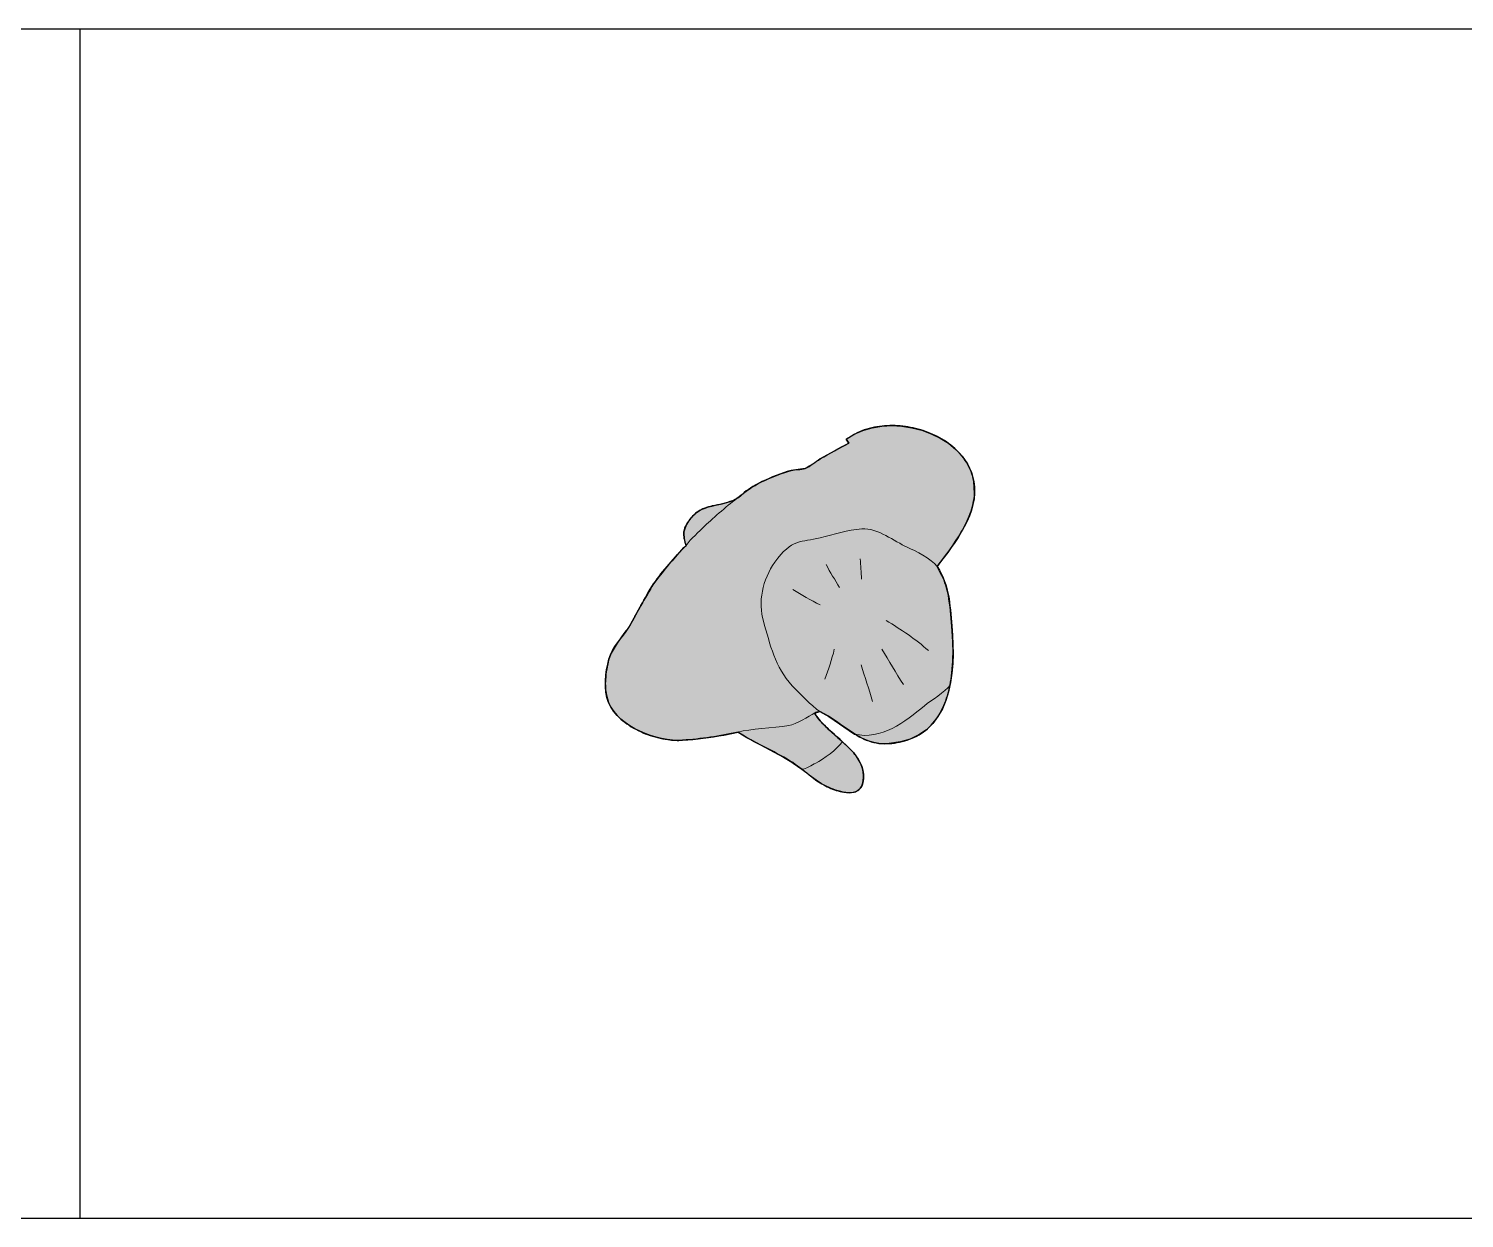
# Model space of a CAD drawing. Header units: millimetres. Extents: x 488786 to 747986, y 25193 to 95000.
# Drawn here: x 578073 to 580246, y 90200 to 92000 of the extents above; entities that cross this region are included whole.
import ezdxf

# ---------------------------------------------------------------- set-up
doc = ezdxf.new("R2010")
doc.units = ezdxf.units.MM
for name, color, linetype in [('10. ETC', 251, 'Continuous'), ('25. 255', 255, 'Continuous'), ('6. FUR1', 181, 'Continuous')]:
    doc.layers.add(name, color=color, linetype=linetype)
doc.layers.add('7. FUR2', color=241, linetype='Continuous', lineweight=5)

# ---------------------------------------------------------------- blocks, each defined once
blk = doc.blocks.new('YUHIHA_Accessory_Person_Seated_A_Plan')
at = {"layer": '25. 255'}
blk.add_hatch(color=256, dxfattribs=at).paths.add_polyline_path([(-150.7, 76.3), (-150.7, 76.9, -0.082644), (-149.3, 85.6, -0.144624), (-141.8, 100.3, -0.112519), (-128.8, 106.7, -0.022186), (-118.1, 149.2), (-115.1, 157.9, -0.017493), (-92.6, 205.5, -0.042623), (-81.2, 236.2), (-77.3, 241.7, -0.047778), (-61.7, 257, -0.065406), (-47.8, 265.6), (-40.3, 268.1, -0.061863), (-29.4, 269, -0.085115), (-8.2, 264.2, -0.057564), (11, 253.8, -0.053195), (27.5, 239.4, -0.051097), (36.9, 227.1, -0.028975), (57.3, 188.4), (63.3, 174.4), (73.4, 170.2), (112.4, 150.3), (119.7, 146.9, 0.010462), (133.7, 141.9), (133.8, 141.9), (133.8, 141.8, 0.012584), (150.9, 136.5, -0.052903), (165.9, 129.5, -0.062444), (178.9, 119.6, -0.104531), (185, 110.6, -0.108955), (185.8, 105.2, -0.173242), (182.2, 97.5, -0.08993), (173.6, 90.9, -0.083446), (163.2, 87.6, -0.075181), (146.9, 87.9, -0.022984), (116, 94.8, 0.03436), (98.7, 97.2), (93.2, 97), (94.9, 91.8), (104.7, 86.8), (135.4, 75.1, -0.079867), (154, 63.8, -0.05322), (161.3, 55.7), (164.4, 51.1, -0.069362), (172.9, 31, -0.09159), (174.6, 9.3, -0.085808), (168.4, -11.6, -0.060452), (156.5, -29.9, -0.015821), (150.7, -36.4), (150.7, -36.4, -0.023903), (141.2, -45.5, -0.038364), (114.8, -65), (101.1, -73.4, -0.028922), (72.3, -89.1, -0.062038), (51.4, -95.5), (40.7, -96.9, -0.031518), (25.8, -138.1, -0.04414), (15.1, -157.1, -0.075272), (0.3, -173.1), (-10.3, -179.6, -0.09617), (-31.4, -184.8, -0.079498), (-53, -182.4, -0.061831), (-73.2, -174.1, -0.052432), (-91, -161.4, -0.051011), (-105.9, -145.4, -0.057146), (-117, -126.6, -0.071269), (-123, -105.6), (-123.5, -95.2), (-118.8, -95), (-122.4, -61, 0.053816), (-123.3, -42.2), (-130, -28.8, -0.040894), (-137.9, 3, -0.052686), (-139.2, 24.8), (-138.8, 29, 0.086323), (-139.3, 39.9, 0.04163), (-146.9, 60.4, -0.096053)])
at = {"layer": '6. FUR1'}
blk.add_lwpolyline([(-150.7, 76.9, -0.082644), (-149.3, 85.6, -0.144624), (-141.8, 100.3, -0.112519), (-128.8, 106.7, -0.022186), (-118.1, 149.2), (-115.1, 157.9, -0.017493), (-92.6, 205.5, -0.042623), (-81.2, 236.2), (-77.3, 241.7, -0.047778), (-61.7, 257, -0.065406), (-47.8, 265.6), (-40.3, 268.1, -0.061863), (-29.4, 269, -0.085115), (-8.2, 264.2, -0.057564), (11, 253.8, -0.053195), (27.5, 239.4, -0.051097), (36.9, 227.1, -0.028975), (57.3, 188.4), (63.3, 174.4), (73.4, 170.2), (112.4, 150.3), (119.7, 146.9, 0.010462), (133.7, 141.9), (133.7, 142), (133.8, 141.8, 0.012584), (150.9, 136.5, -0.052903), (165.9, 129.5, -0.062444), (178.9, 119.6, -0.104531), (185, 110.6, -0.108955), (185.8, 105.2, -0.173242), (182.2, 97.5, -0.08993), (173.6, 90.9, -0.083446), (163.2, 87.6, -0.075181), (146.9, 87.9, -0.022984), (116, 94.8, 0.03436), (98.7, 97.2), (93.2, 97), (94.9, 91.8), (104.7, 86.8), (135.3, 75.2), (135.3, 75.2), (135.4, 75.1, -0.079867), (154, 63.8, -0.05322), (161.3, 55.7), (164.4, 51.1, -0.069362), (172.9, 31, -0.09159), (174.6, 9.3, -0.085808), (168.4, -11.6, -0.060452), (156.5, -29.9, -0.015821), (150.7, -36.4), (150.7, -36.4), (150.7, -36.4, -0.023903), (141.2, -45.5, -0.038364), (114.8, -65), (101.1, -73.4, -0.028922), (72.3, -89.1, -0.062038), (51.4, -95.5), (40.7, -96.9, -0.031518), (25.8, -138.1, -0.04414), (15.1, -157.1, -0.075272), (0.3, -173.1), (-10.3, -179.6, -0.09617), (-31.4, -184.8, -0.079498), (-53, -182.4, -0.061831), (-73.2, -174.1, -0.052432), (-91, -161.4, -0.051011), (-105.9, -145.4, -0.057146), (-117, -126.6, -0.071269), (-123, -105.6), (-123.5, -95.2), (-118.8, -95), (-122.4, -61, 0.053816), (-123.3, -42.2), (-130, -28.8, -0.040894), (-137.9, 3, -0.052686), (-139.2, 24.8), (-138.8, 29, 0.086323), (-139.3, 39.9, 0.04163), (-146.9, 60.4, -0.096053), (-150.7, 76.3)], format="xyb", close=True, dxfattribs=at)
blk.add_open_spline([(94.9, 91.8), (118.8, 77.8), (148.5, 78), (164.4, 51.1), (198.1, -6.4), (143.7, -49), (101.1, -73.4), (79.2, -85.9), (66.6, -94.9), (40.7, -96.9), (31.4, -126.4), (19.5, -165.8), (-10.3, -179.6), (-59.1, -202.3), (-125.2, -147.9), (-123.5, -95.2), (-122, -95.3), (-120.4, -95.3), (-118.8, -95), (-120.1, -83.6), (-121.6, -72.4), (-122.4, -61), (-122.8, -54.9), (-121.8, -48.1), (-123.3, -42.2), (-124.6, -37.4), (-128.4, -33.6), (-130, -28.8), (-135.5, -12), (-141.1, 11.3), (-138.8, 29), (-136.1, 49.3), (-156.1, 65.4), (-149.3, 85.6), (-147.5, 90.9), (-146, 96.4), (-141.8, 100.3), (-138, 103.8), (-133.5, 104.9), (-128.8, 106.7), (-125, 123.6), (-121.2, 141.9), (-115.1, 157.9), (-108.7, 174.5), (-99.7, 189.4), (-92.6, 205.5), (-87.2, 217.4), (-86, 231.6), (-77.3, 241.7), (-68.2, 252.4), (-54.3, 265.2), (-40.3, 268.1), (-12.4, 274.1), (22.8, 250.3), (36.9, 227.1), (46.9, 210.7), (56, 192.3), (63.3, 174.4), (83.1, 166.9), (100.5, 155.1), (119.7, 146.9), (135.1, 140.4), (151.4, 138.4), (165.9, 129.5), (175.9, 123.4), (193.5, 110), (182.2, 97.5), (164.9, 78.5), (136.8, 90.6), (116, 94.8), (110.3, 95.9), (104.5, 96.8), (98.7, 97.2), (97.7, 97.2), (93.8, 97.8), (93.2, 97), (92.4, 96.2), (94.9, 92.8), (94.9, 91.8)], degree=3, knots=[0, 0, 0, 0, 1, 1, 1, 2, 2, 2, 3, 3, 3, 4, 4, 4, 5, 5, 5, 6, 6, 6, 7, 7, 7, 8, 8, 8, 9, 9, 9, 10, 10, 10, 11, 11, 11, 12, 12, 12, 13, 13, 13, 14, 14, 14, 15, 15, 15, 16, 16, 16, 17, 17, 17, 18, 18, 18, 19, 19, 19, 20, 20, 20, 21, 21, 21, 22, 22, 22, 23, 23, 23, 24, 24, 24, 25, 25, 25, 26, 26, 26, 26], dxfattribs=at)
at = {"layer": '7. FUR2'}
for points, knots in [([(63.3, 174.4), (67.6, 162.1), (81, 142.1), (88.4, 126.7), (91.7, 119.7), (92.4, 104.3), (93, 96.6)], [0, 0, 0, 0, 1, 1, 1, 2, 2, 2, 2]), ([(133.7, 142), (136.3, 138.5), (136, 130.4), (136.8, 126.2), (138.5, 117), (137.6, 99.3), (134.4, 90.3)], [0, 0, 0, 0, 1, 1, 1, 2, 2, 2, 2]), ([(-128.8, 106.7), (-131.6, 98.2), (-132.6, 87.7), (-134.1, 78.8), (-136.2, 65.8), (-138.4, 45.4), (-138.5, 32.2)], [0, 0, 0, 0, 1, 1, 1, 2, 2, 2, 2]), ([(94.9, 91.8), (84.4, 95.1), (67.1, 98.3), (56.1, 99.8), (29.4, 103.5), (7.6, 94), (-16.9, 85.8), (-36.2, 79.3), (-53.3, 61.6), (-60.8, 40.4), (-71.1, 11.7), (-61.7, 5.4), (-54.5, -13.4), (-49.3, -27), (-44.6, -42), (-37.1, -54.6), (-28.5, -69.1), (-6.4, -75), (6.1, -82.7), (13.9, -87.5), (30.6, -96.3), (40.7, -96.9)], [0, 0, 0, 0, 1, 1, 1, 2, 2, 2, 3, 3, 3, 4, 4, 4, 5, 5, 5, 6, 6, 6, 7, 7, 7, 7]), ([(135.3, 75.2), (156.5, 56.7), (155.1, 24.5), (153, -2), (152.3, -10.8), (153.7, -28), (150.7, -36.4)], [0, 0, 0, 0, 1, 1, 1, 2, 2, 2, 2])]:
    blk.add_open_spline(points, degree=3, knots=knots, dxfattribs=at)
for points in [[(69.9, 67.9), (64, 58.5), (57.2, 49.9), (50, 41.6)], [(3.3, 27), (-6.4, 32.5), (-16.2, 37.2), (-26.5, 41.2)], [(118, 40.4), (105.3, 35.6), (92.4, 32), (79.5, 28)], [(0, 0), (-9.3, -0.7), (-18.6, -1.2), (-27.9, -2.4)], [(122, 3.4), (107.5, 2.5), (92.9, 1.9), (78.4, 0.6)], [(6.1, -24.2), (-0.1, -27.7), (-6.1, -31.5), (-12.2, -35.1)], [(107.9, -38.6), (90.1, -34.5), (73.3, -27.7), (56.4, -20.4)]]:
    blk.add_open_spline(points, degree=3, dxfattribs=at)

msp = doc.modelspace()

# ---------------------------------------------------------------- linework, layer by layer
at = {"layer": '10. ETC'}
for p, q in [((575900, 92000), (584900, 92000)), ((578150, 92000), (578150, 90200)), ((575900, 90200), (584900, 90200))]:
    msp.add_line(p, q, dxfattribs=at)

# ---------------------------------------------------------------- block references
at = {"color": 242, "true_color": 0xcd2027, "xscale": -1.439999999999999, "yscale": 1.439999999999999, "zscale": 1.439999999999999, "rotation": 124.9839261042038}
msp.add_blockref('YUHIHA_Accessory_Person_Seated_A_Plan', (579300, 91154.4), dxfattribs=at)

doc.saveas('drawing.dxf')
